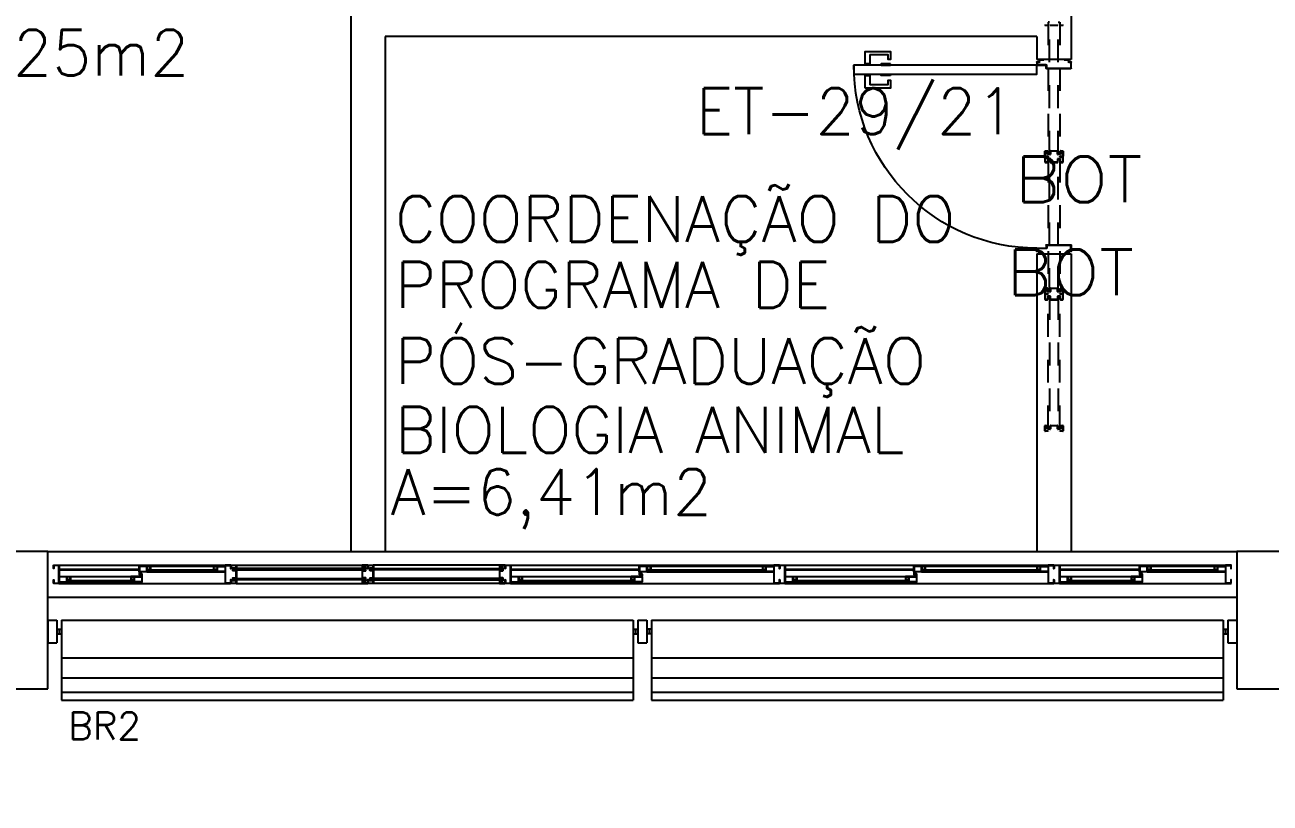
# Model space of a CAD drawing. Header units: millimetres. Extents: x 2128 to 2646, y 1972 to 2207.
# Drawn here: x 2482.94 to 2488.38, y 2053.22 to 2056.62 of the extents above; entities that cross this region are included whole.
import ezdxf

# ---------------------------------------------------------------- set-up
doc = ezdxf.new("R2010")
doc.units = ezdxf.units.MM
doc.linetypes.add('HIDDEN', pattern=[0.375, 0.25, -0.125])
for name, color, linetype in [('AR-ALV', 2, 'Continuous'), ('AR-BRISES', 1, 'Continuous'), ('AR-ESQ', 1, 'Continuous'), ('AR-ESTC', 3, 'Continuous'), ('AR-PEITORIL', 1, 'Continuous'), ('AR-PORTA', 1, 'Continuous'), ('ar-talude', 1, 'Continuous'), ('AR-TXTCONG', 2, 'Continuous'), ('BR-LINHAS', 1, 'Continuous'), ('BR-MONTANTE', 242, 'Continuous'), ('BR-PAINEL', 1, 'Continuous'), ('BR-SUPORTE', 1, 'Continuous'), ('BR-TEXTO', 2, 'Continuous'), ('DT-ESQ-BAGUETE-C', 1, 'Continuous'), ('DT-ESQ-BAGUETE-V', 1, 'Continuous'), ('DT-ESQ-CHAPA DOBRADA-V', 1, 'Continuous'), ('DT-ESQ-MARCO-V', 1, 'Continuous'), ('DT-ESQ-PERFIL CADEIRA-C', 2, 'Continuous'), ('DT-ESQ-PERFIL CADEIRA-V', 2, 'Continuous'), ('DT-ESQ-PERFIL U SIMPLES-C', 2, 'Continuous'), ('DT-ESQ-PERFIL U-C', 2, 'Continuous'), ('DT-ESQ-PERFIL U-V', 1, 'Continuous'), ('DT-ESQ-PROJ', 1, 'HIDDEN'), ('DT-ESQ-VIDRO-C', 2, 'Continuous'), ('DT-ESQ-VIDRO-V', 71, 'Continuous'), ('DT-TXTMOD', 1, 'Continuous'), ('ENDEREÇO', 2, 'Continuous'), ('maçaneta', 1, 'Continuous'), ('mov', 1, 'Continuous'), ('PM-PERFIL U-C', 2, 'Continuous'), ('pm1', 2, 'Continuous'), ('TEXTO', 2, 'Continuous'), ('Área', 2, 'Continuous')]:
    doc.layers.add(name, color=color, linetype=linetype)
doc.styles.add('S10', font='simplex.shx', dxfattribs={"height": 0.1})
doc.styles.add('S12', font='simplex.shx', dxfattribs={"width": 1.1, "height": 0.12})
doc.styles.add('S16', font='simplex.shx', dxfattribs={"width": 1.1, "height": 0.16})
doc.styles.add('UNB-100', font='simplex.shx', dxfattribs={"height": 0.2})
doc.styles.add('UNB1-100', font='simplex.shx', dxfattribs={"height": 0.2})

# ---------------------------------------------------------------- blocks, each defined once
blk = doc.blocks.new('EF61-P')
at = {"layer": 'DT-ESQ-BAGUETE-C', "ltscale": 0.1}
for points in [[(0.4225, -0.08), (0.409, -0.08), (0.409, -0.0785), (0.422, -0.0785, 0.414214), (0.4225, -0.078), (0.4225, -0.067, 0.414214), (0.422, -0.0665), (0.409, -0.0665), (0.409, -0.065), (0.4225, -0.065, -0.414214), (0.424, -0.0665), (0.424, -0.0785, -0.414214)], [(0.7015, -0.08), (0.715, -0.08), (0.715, -0.0785), (0.702, -0.0785, -0.414214), (0.7015, -0.078), (0.7015, -0.067, -0.414214), (0.702, -0.0665), (0.715, -0.0665), (0.715, -0.065), (0.7015, -0.065, 0.414214), (0.7, -0.0665), (0.7, -0.0785, 0.414214)], [(2.61, -0.08), (2.5965, -0.08), (2.5965, -0.0785), (2.6095, -0.0785, 0.414214), (2.61, -0.078), (2.61, -0.067, 0.414214), (2.6095, -0.0665), (2.5965, -0.0665), (2.5965, -0.065), (2.61, -0.065, -0.414214), (2.6115, -0.0665), (2.6115, -0.0785, -0.414214)], [(3.1015, -0.08), (3.115, -0.08), (3.115, -0.0785), (3.102, -0.0785, -0.414214), (3.1015, -0.078), (3.1015, -0.067, -0.414214), (3.102, -0.0665), (3.115, -0.0665), (3.115, -0.065), (3.1015, -0.065, 0.414214), (3.1, -0.0665), (3.1, -0.0785, 0.414214)], [(3.81, -0.08), (3.7965, -0.08), (3.7965, -0.0785), (3.8095, -0.0785, 0.414214), (3.81, -0.078), (3.81, -0.067, 0.414214), (3.8095, -0.0665), (3.7965, -0.0665), (3.7965, -0.065), (3.81, -0.065, -0.414214), (3.8115, -0.0665), (3.8115, -0.0785, -0.414214)], [(4.3015, -0.08), (4.315, -0.08), (4.315, -0.0785), (4.302, -0.0785, -0.414214), (4.3015, -0.078), (4.3015, -0.067, -0.414214), (4.302, -0.0665), (4.315, -0.0665), (4.315, -0.065), (4.3015, -0.065, 0.414214), (4.3, -0.0665), (4.3, -0.0785, 0.414214)], [(4.7975, -0.08), (4.784, -0.08), (4.784, -0.0785), (4.797, -0.0785, 0.414214), (4.7975, -0.078), (4.7975, -0.067, 0.414214), (4.797, -0.0665), (4.784, -0.0665), (4.784, -0.065), (4.7975, -0.065, -0.414214), (4.799, -0.0665), (4.799, -0.0785, -0.414214)], [(5.0765, -0.08), (5.09, -0.08), (5.09, -0.0785), (5.077, -0.0785, -0.414214), (5.0765, -0.078), (5.0765, -0.067, -0.414214), (5.077, -0.0665), (5.09, -0.0665), (5.09, -0.065), (5.0765, -0.065, 0.414214), (5.075, -0.0665), (5.075, -0.0785, 0.414214)], [(0.0735, -0.125), (0.06, -0.125), (0.06, -0.1235), (0.073, -0.1235, 0.414214), (0.0735, -0.123), (0.0735, -0.112, 0.414214), (0.073, -0.1115), (0.06, -0.1115), (0.06, -0.11), (0.0735, -0.11, -0.414214), (0.075, -0.1115), (0.075, -0.1235, -0.414214)], [(0.339, -0.125), (0.3525, -0.125), (0.3525, -0.1235), (0.3395, -0.1235, -0.414214), (0.339, -0.123), (0.339, -0.112, -0.414214), (0.3395, -0.1115), (0.3525, -0.1115), (0.3525, -0.11), (0.339, -0.11, 0.414214), (0.3375, -0.1115), (0.3375, -0.1235, 0.414214)], [(2.0485, -0.125), (2.035, -0.125), (2.035, -0.1235), (2.048, -0.1235, 0.414214), (2.0485, -0.123), (2.0485, -0.112, 0.414214), (2.048, -0.1115), (2.035, -0.1115), (2.035, -0.11), (2.0485, -0.11, -0.414214), (2.05, -0.1115), (2.05, -0.1235, -0.414214)], [(2.5265, -0.125), (2.54, -0.125), (2.54, -0.1235), (2.527, -0.1235, -0.414214), (2.5265, -0.123), (2.5265, -0.112, -0.414214), (2.527, -0.1115), (2.54, -0.1115), (2.54, -0.11), (2.5265, -0.11, 0.414214), (2.525, -0.1115), (2.525, -0.1235, 0.414214)], [(3.2485, -0.125), (3.235, -0.125), (3.235, -0.1235), (3.248, -0.1235, 0.414214), (3.2485, -0.123), (3.2485, -0.112, 0.414214), (3.248, -0.1115), (3.235, -0.1115), (3.235, -0.11), (3.2485, -0.11, -0.414214), (3.25, -0.1115), (3.25, -0.1235, -0.414214)], [(3.7265, -0.125), (3.74, -0.125), (3.74, -0.1235), (3.727, -0.1235, -0.414214), (3.7265, -0.123), (3.7265, -0.112, -0.414214), (3.727, -0.1115), (3.74, -0.1115), (3.74, -0.11), (3.7265, -0.11, 0.414214), (3.725, -0.1115), (3.725, -0.1235, 0.414214)], [(4.4485, -0.125), (4.435, -0.125), (4.435, -0.1235), (4.448, -0.1235, 0.414214), (4.4485, -0.123), (4.4485, -0.112, 0.414214), (4.448, -0.1115), (4.435, -0.1115), (4.435, -0.11), (4.4485, -0.11, -0.414214), (4.45, -0.1115), (4.45, -0.1235, -0.414214)], [(4.714, -0.125), (4.7275, -0.125), (4.7275, -0.1235), (4.7145, -0.1235, -0.414214), (4.714, -0.123), (4.714, -0.112, -0.414214), (4.7145, -0.1115), (4.7275, -0.1115), (4.7275, -0.11), (4.714, -0.11, 0.414214), (4.7125, -0.1115), (4.7125, -0.1235, 0.414214)]]:
    blk.add_lwpolyline(points, format="xyb", close=True, dxfattribs=at)
at = {"layer": 'DT-ESQ-BAGUETE-V', "ltscale": 0.1}
for p, q in [((0.4225, -0.065), (0.7015, -0.065)), ((2.61, -0.065), (3.1015, -0.065)), ((3.81, -0.065), (4.3015, -0.065)), ((4.7975, -0.065), (5.0765, -0.065)), ((0.0735, -0.11), (0.339, -0.11)), ((2.0485, -0.11), (2.5265, -0.11)), ((3.2485, -0.11), (3.7265, -0.11)), ((4.4485, -0.11), (4.714, -0.11))]:
    blk.add_line(p, q, dxfattribs=at)
at = {"layer": 'DT-ESQ-CHAPA DOBRADA-V', "ltscale": 0.1}
for p, q in [((0.025, -0.077), (0.374, -0.077)), ((0.025, -0.08), (0.374, -0.08)), ((2, -0.077), (2.5615, -0.077)), ((2, -0.08), (2.5615, -0.08)), ((3.2, -0.077), (3.7615, -0.077)), ((3.2, -0.08), (3.7615, -0.08)), ((4.4, -0.077), (4.749, -0.077)), ((4.4, -0.08), (4.749, -0.08))]:
    blk.add_line(p, q, dxfattribs=at)
at = {"layer": 'DT-ESQ-MARCO-V', "ltscale": 0.1}
for p, q in [((0.7985, -0.06), (1.3515, -0.06)), ((1.9515, -0.06), (1.3985, -0.06)), ((0.7985, -0.14), (1.3515, -0.14)), ((1.9515, -0.14), (1.3985, -0.14))]:
    blk.add_line(p, q, dxfattribs=at)
at = {"layer": 'DT-ESQ-PERFIL CADEIRA-C', "ltscale": 0.1}
for p, q in [((0.376, -0.0885), (0.4225, -0.0885)), ((0.75, -0.0885), (0.7015, -0.0885)), ((2.5635, -0.0885), (2.61, -0.0885)), ((3.15, -0.0885), (3.1015, -0.0885)), ((3.7635, -0.0885), (3.81, -0.0885)), ((4.35, -0.0885), (4.3015, -0.0885)), ((4.751, -0.0885), (4.7975, -0.0885)), ((5.125, -0.0885), (5.0765, -0.0885)), ((0.025, -0.1335), (0.0735, -0.1335)), ((0.3855, -0.1335), (0.339, -0.1335)), ((2, -0.1335), (2.0485, -0.1335)), ((2.573, -0.1335), (2.5265, -0.1335)), ((3.2, -0.1335), (3.2485, -0.1335)), ((3.773, -0.1335), (3.7265, -0.1335)), ((4.4, -0.1335), (4.4485, -0.1335)), ((4.7605, -0.1335), (4.714, -0.1335))]:
    blk.add_line(p, q, dxfattribs=at)
for points in [[(0.4225, -0.087, -1), (0.4225, -0.09), (0.376, -0.09, -0.414214), (0.374, -0.088), (0.374, -0.067, -0.414214), (0.376, -0.065), (0.4075, -0.065, -0.414214), (0.409, -0.0665), (0.409, -0.087)], [(0.409, -0.0885, -0.198913), (0.4079, -0.0881, -0.198913), (0.4075, -0.087), (0.4075, -0.067, 0.414214), (0.407, -0.0665), (0.376, -0.0665, 0.414214), (0.3755, -0.067), (0.3755, -0.088, 0.414214), (0.376, -0.0885)], [(0.7015, -0.09), (0.75, -0.09), (0.75, -0.0885), (0.715, -0.0885, 0.198912), (0.7161, -0.0881, 0.198913), (0.7165, -0.087), (0.7165, -0.067, -0.414214), (0.717, -0.0665), (0.75, -0.0665), (0.75, -0.065), (0.7165, -0.065, 0.414214), (0.715, -0.0665), (0.715, -0.0785), (0.715, -0.08), (0.715, -0.087), (0.7015, -0.087, 1)], [(2.61, -0.087, -1), (2.61, -0.09), (2.5635, -0.09, -0.414214), (2.5615, -0.088), (2.5615, -0.067, -0.414214), (2.5635, -0.065), (2.595, -0.065, -0.414214), (2.5965, -0.0665), (2.5965, -0.087)], [(2.5965, -0.0885, -0.198913), (2.5954, -0.0881, -0.198913), (2.595, -0.087), (2.595, -0.067, 0.414214), (2.5945, -0.0665), (2.5635, -0.0665, 0.414214), (2.563, -0.067), (2.563, -0.088, 0.414214), (2.5635, -0.0885)], [(3.1015, -0.09), (3.15, -0.09), (3.15, -0.0885), (3.115, -0.0885, 0.198912), (3.1161, -0.0881, 0.198913), (3.1165, -0.087), (3.1165, -0.067, -0.414214), (3.117, -0.0665), (3.15, -0.0665), (3.15, -0.065), (3.1165, -0.065, 0.414214), (3.115, -0.0665), (3.115, -0.0785), (3.115, -0.08), (3.115, -0.087), (3.1015, -0.087, 1)], [(3.81, -0.087, -1), (3.81, -0.09), (3.7635, -0.09, -0.414214), (3.7615, -0.088), (3.7615, -0.067, -0.414214), (3.7635, -0.065), (3.795, -0.065, -0.414214), (3.7965, -0.0665), (3.7965, -0.087)], [(3.7965, -0.0885, -0.198913), (3.7954, -0.0881, -0.198913), (3.795, -0.087), (3.795, -0.067, 0.414214), (3.7945, -0.0665), (3.7635, -0.0665, 0.414214), (3.763, -0.067), (3.763, -0.088, 0.414214), (3.7635, -0.0885)], [(4.3015, -0.09), (4.35, -0.09), (4.35, -0.0885), (4.315, -0.0885, 0.198912), (4.3161, -0.0881, 0.198913), (4.3165, -0.087), (4.3165, -0.067, -0.414214), (4.317, -0.0665), (4.35, -0.0665), (4.35, -0.065), (4.3165, -0.065, 0.414214), (4.315, -0.0665), (4.315, -0.0785), (4.315, -0.08), (4.315, -0.087), (4.3015, -0.087, 1)], [(4.7975, -0.087, -1), (4.7975, -0.09), (4.751, -0.09, -0.414214), (4.749, -0.088), (4.749, -0.067, -0.414214), (4.751, -0.065), (4.7825, -0.065, -0.414214), (4.784, -0.0665), (4.784, -0.087)], [(4.784, -0.0885, -0.198913), (4.7829, -0.0881, -0.198913), (4.7825, -0.087), (4.7825, -0.067, 0.414214), (4.782, -0.0665), (4.751, -0.0665, 0.414214), (4.7505, -0.067), (4.7505, -0.088, 0.414214), (4.751, -0.0885)], [(5.0765, -0.09), (5.125, -0.09), (5.125, -0.0885), (5.09, -0.0885, 0.198912), (5.0911, -0.0881, 0.198913), (5.0915, -0.087), (5.0915, -0.067, -0.414214), (5.092, -0.0665), (5.125, -0.0665), (5.125, -0.065), (5.0915, -0.065, 0.414214), (5.09, -0.0665), (5.09, -0.0785), (5.09, -0.08), (5.09, -0.087), (5.0765, -0.087, 1)], [(0.0735, -0.135), (0.025, -0.135), (0.025, -0.1335), (0.06, -0.1335, -0.198912), (0.0589, -0.1331, -0.198913), (0.0585, -0.132), (0.0585, -0.112, 0.414214), (0.058, -0.1115), (0.025, -0.1115), (0.025, -0.11), (0.0585, -0.11, -0.414214), (0.06, -0.1115), (0.06, -0.1235), (0.06, -0.125), (0.06, -0.132), (0.0735, -0.132, -1)], [(0.339, -0.132, 1), (0.339, -0.135), (0.3855, -0.135, 0.414214), (0.3875, -0.133), (0.3875, -0.112, 0.414214), (0.3855, -0.11), (0.354, -0.11, 0.414214), (0.3525, -0.1115), (0.3525, -0.132)], [(0.3525, -0.1335, 0.198913), (0.3536, -0.1331, 0.198913), (0.354, -0.132), (0.354, -0.112, -0.414214), (0.3545, -0.1115), (0.3855, -0.1115, -0.414214), (0.386, -0.112), (0.386, -0.133, -0.414214), (0.3855, -0.1335)], [(2.0485, -0.135), (2, -0.135), (2, -0.1335), (2.035, -0.1335, -0.198912), (2.0339, -0.1331, -0.198913), (2.0335, -0.132), (2.0335, -0.112, 0.414214), (2.033, -0.1115), (2, -0.1115), (2, -0.11), (2.0335, -0.11, -0.414214), (2.035, -0.1115), (2.035, -0.1235), (2.035, -0.125), (2.035, -0.132), (2.0485, -0.132, -1)], [(2.5265, -0.132, 1), (2.5265, -0.135), (2.573, -0.135, 0.414214), (2.575, -0.133), (2.575, -0.112, 0.414214), (2.573, -0.11), (2.5415, -0.11, 0.414214), (2.54, -0.1115), (2.54, -0.132)], [(2.54, -0.1335, 0.198913), (2.5411, -0.1331, 0.198913), (2.5415, -0.132), (2.5415, -0.112, -0.414214), (2.542, -0.1115), (2.573, -0.1115, -0.414214), (2.5735, -0.112), (2.5735, -0.133, -0.414214), (2.573, -0.1335)], [(3.2485, -0.135), (3.2, -0.135), (3.2, -0.1335), (3.235, -0.1335, -0.198912), (3.2339, -0.1331, -0.198913), (3.2335, -0.132), (3.2335, -0.112, 0.414214), (3.233, -0.1115), (3.2, -0.1115), (3.2, -0.11), (3.2335, -0.11, -0.414214), (3.235, -0.1115), (3.235, -0.1235), (3.235, -0.125), (3.235, -0.132), (3.2485, -0.132, -1)], [(3.7265, -0.132, 1), (3.7265, -0.135), (3.773, -0.135, 0.414214), (3.775, -0.133), (3.775, -0.112, 0.414214), (3.773, -0.11), (3.7415, -0.11, 0.414214), (3.74, -0.1115), (3.74, -0.132)], [(3.74, -0.1335, 0.198913), (3.7411, -0.1331, 0.198913), (3.7415, -0.132), (3.7415, -0.112, -0.414214), (3.742, -0.1115), (3.773, -0.1115, -0.414214), (3.7735, -0.112), (3.7735, -0.133, -0.414214), (3.773, -0.1335)], [(4.4485, -0.135), (4.4, -0.135), (4.4, -0.1335), (4.435, -0.1335, -0.198912), (4.4339, -0.1331, -0.198913), (4.4335, -0.132), (4.4335, -0.112, 0.414214), (4.433, -0.1115), (4.4, -0.1115), (4.4, -0.11), (4.4335, -0.11, -0.414214), (4.435, -0.1115), (4.435, -0.1235), (4.435, -0.125), (4.435, -0.132), (4.4485, -0.132, -1)], [(4.714, -0.132, 1), (4.714, -0.135), (4.7605, -0.135, 0.414214), (4.7625, -0.133), (4.7625, -0.112, 0.414214), (4.7605, -0.11), (4.729, -0.11, 0.414214), (4.7275, -0.1115), (4.7275, -0.132)], [(4.7275, -0.1335, 0.198913), (4.7286, -0.1331, 0.198913), (4.729, -0.132), (4.729, -0.112, -0.414214), (4.7295, -0.1115), (4.7605, -0.1115, -0.414214), (4.761, -0.112), (4.761, -0.133, -0.414214), (4.7605, -0.1335)]]:
    blk.add_lwpolyline(points, format="xyb", close=True, dxfattribs=at)
at = {"layer": 'DT-ESQ-PERFIL CADEIRA-V', "ltscale": 0.1}
for p, q in [((0.4075, -0.09), (0.7015, -0.09)), ((2.595, -0.09), (3.1015, -0.09)), ((3.795, -0.09), (4.3015, -0.09)), ((4.7825, -0.09), (5.0765, -0.09)), ((0.0735, -0.135), (0.339, -0.135)), ((2.0485, -0.135), (2.5265, -0.135)), ((3.2485, -0.135), (3.7265, -0.135)), ((4.4485, -0.135), (4.714, -0.135))]:
    blk.add_line(p, q, dxfattribs=at)
at = {"layer": 'DT-ESQ-PERFIL U SIMPLES-C', "ltscale": 0.1}
for points in [[(0.376, -0.102), (0.384, -0.102), (0.384, -0.1005), (0.376, -0.1005, -0.414214), (0.3755, -0.1), (0.3755, -0.092, -0.414214), (0.376, -0.0915), (0.384, -0.0915), (0.384, -0.09), (0.376, -0.09, 0.414214), (0.374, -0.092), (0.374, -0.1, 0.414214)], [(0.3855, -0.098), (0.3775, -0.098), (0.3775, -0.0995), (0.3855, -0.0995, -0.414214), (0.386, -0.1), (0.386, -0.108, -0.414214), (0.3855, -0.1085), (0.3775, -0.1085), (0.3775, -0.11), (0.3855, -0.11, 0.414214), (0.3875, -0.108), (0.3875, -0.1, 0.414214)], [(2.5635, -0.102), (2.5715, -0.102), (2.5715, -0.1005), (2.5635, -0.1005, -0.414214), (2.563, -0.1), (2.563, -0.092, -0.414214), (2.5635, -0.0915), (2.5715, -0.0915), (2.5715, -0.09), (2.5635, -0.09, 0.414214), (2.5615, -0.092), (2.5615, -0.1, 0.414214)], [(2.573, -0.098), (2.565, -0.098), (2.565, -0.0995), (2.573, -0.0995, -0.414214), (2.5735, -0.1), (2.5735, -0.108, -0.414214), (2.573, -0.1085), (2.565, -0.1085), (2.565, -0.11), (2.573, -0.11, 0.414214), (2.575, -0.108), (2.575, -0.1, 0.414214)], [(3.7635, -0.102), (3.7715, -0.102), (3.7715, -0.1005), (3.7635, -0.1005, -0.414214), (3.763, -0.1), (3.763, -0.092, -0.414214), (3.7635, -0.0915), (3.7715, -0.0915), (3.7715, -0.09), (3.7635, -0.09, 0.414214), (3.7615, -0.092), (3.7615, -0.1, 0.414214)], [(3.773, -0.098), (3.765, -0.098), (3.765, -0.0995), (3.773, -0.0995, -0.414214), (3.7735, -0.1), (3.7735, -0.108, -0.414214), (3.773, -0.1085), (3.765, -0.1085), (3.765, -0.11), (3.773, -0.11, 0.414214), (3.775, -0.108), (3.775, -0.1, 0.414214)], [(4.751, -0.102), (4.759, -0.102), (4.759, -0.1005), (4.751, -0.1005, -0.414214), (4.7505, -0.1), (4.7505, -0.092, -0.414214), (4.751, -0.0915), (4.759, -0.0915), (4.759, -0.09), (4.751, -0.09, 0.414214), (4.749, -0.092), (4.749, -0.1, 0.414214)], [(4.7605, -0.098), (4.7525, -0.098), (4.7525, -0.0995), (4.7605, -0.0995, -0.414214), (4.761, -0.1), (4.761, -0.108, -0.414214), (4.7605, -0.1085), (4.7525, -0.1085), (4.7525, -0.11), (4.7605, -0.11, 0.414214), (4.7625, -0.108), (4.7625, -0.1, 0.414214)]]:
    blk.add_lwpolyline(points, format="xyb", close=True, dxfattribs=at)
at = {"layer": 'DT-ESQ-PERFIL U-C', "ltscale": 0.1}
for points in [[(0, -0.0615, -0.414214), (0.0015, -0.06), (0.0235, -0.06, -0.414214), (0.025, -0.0615), (0.025, -0.1385, -0.414214), (0.0235, -0.14), (0.0015, -0.14, -0.414214), (0, -0.1385), (0, -0.125), (0.0015, -0.125), (0.0015, -0.138, 0.414214), (0.002, -0.1385), (0.023, -0.1385, 0.414214), (0.0235, -0.138), (0.0235, -0.062, 0.414214), (0.023, -0.0615), (0.002, -0.0615, 0.414214), (0.0015, -0.062), (0.0015, -0.075), (0, -0.075)], [(0.775, -0.0615, 0.414214), (0.7735, -0.06), (0.7515, -0.06, 0.414214), (0.75, -0.0615), (0.75, -0.1385, 0.414214), (0.7515, -0.14), (0.7735, -0.14, 0.414214), (0.775, -0.1385), (0.775, -0.125), (0.7735, -0.125), (0.7735, -0.138, -0.414214), (0.773, -0.1385), (0.752, -0.1385, -0.414214), (0.7515, -0.138), (0.7515, -0.062, -0.414214), (0.752, -0.0615), (0.773, -0.0615, -0.414214), (0.7735, -0.062), (0.7735, -0.075), (0.775, -0.075)], [(0.8, -0.1285), (0.8, -0.1385, -0.414214), (0.7985, -0.14), (0.7765, -0.14, -0.414214), (0.775, -0.1385), (0.775, -0.125), (0.7765, -0.125), (0.7765, -0.138, 0.414214), (0.777, -0.1385), (0.798, -0.1385, 0.414214), (0.7985, -0.138), (0.7985, -0.1285), (0.7855, -0.1285, -0.414214), (0.784, -0.127), (0.784, -0.117, -0.414214), (0.7855, -0.1155), (0.7985, -0.1155), (0.7985, -0.0845), (0.7855, -0.0845, -0.414214), (0.784, -0.083), (0.784, -0.073, -0.414214), (0.7855, -0.0715), (0.7985, -0.0715), (0.7985, -0.062, 0.414214), (0.798, -0.0615), (0.777, -0.0615, 0.414214), (0.7765, -0.062), (0.7765, -0.075), (0.775, -0.075), (0.775, -0.0615, -0.414214), (0.7765, -0.06), (0.7985, -0.06, -0.414214), (0.8, -0.0615), (0.8, -0.0715, -0.414214), (0.7985, -0.073), (0.7855, -0.073), (0.7855, -0.083), (0.7985, -0.083), (0.7985, -0.083, -0.414214), (0.8, -0.0845), (0.8, -0.1155, -0.414214), (0.7985, -0.117), (0.7985, -0.117), (0.7855, -0.117), (0.7855, -0.127), (0.7985, -0.127, -0.414214)], [(1.35, -0.1285), (1.35, -0.1385, 0.414214), (1.3515, -0.14), (1.3735, -0.14, 0.414214), (1.375, -0.1385), (1.375, -0.125), (1.3735, -0.125), (1.3735, -0.138, -0.414214), (1.373, -0.1385), (1.352, -0.1385, -0.414214), (1.3515, -0.138), (1.3515, -0.1285), (1.3645, -0.1285, 0.414214), (1.366, -0.127), (1.366, -0.117, 0.414214), (1.3645, -0.1155), (1.3515, -0.1155), (1.3515, -0.0845), (1.3645, -0.0845, 0.414214), (1.366, -0.083), (1.366, -0.073, 0.414214), (1.3645, -0.0715), (1.3515, -0.0715), (1.3515, -0.062, -0.414214), (1.352, -0.0615), (1.373, -0.0615, -0.414214), (1.3735, -0.062), (1.3735, -0.075), (1.375, -0.075), (1.375, -0.0615, 0.414214), (1.3735, -0.06), (1.3515, -0.06, 0.414214), (1.35, -0.0615), (1.35, -0.0715, 0.414214), (1.3515, -0.073), (1.3645, -0.073), (1.3645, -0.083), (1.3515, -0.083), (1.3515, -0.083, 0.414214), (1.35, -0.0845), (1.35, -0.1155, 0.414214), (1.3515, -0.117), (1.3515, -0.117), (1.3645, -0.117), (1.3645, -0.127), (1.3515, -0.127, 0.414214)], [(1.4, -0.1285), (1.4, -0.1385, -0.414214), (1.3985, -0.14), (1.3765, -0.14, -0.414214), (1.375, -0.1385), (1.375, -0.125), (1.3765, -0.125), (1.3765, -0.138, 0.414214), (1.377, -0.1385), (1.398, -0.1385, 0.414214), (1.3985, -0.138), (1.3985, -0.1285), (1.3855, -0.1285, -0.414214), (1.384, -0.127), (1.384, -0.117, -0.414214), (1.3855, -0.1155), (1.3985, -0.1155), (1.3985, -0.0845), (1.3855, -0.0845, -0.414214), (1.384, -0.083), (1.384, -0.073, -0.414214), (1.3855, -0.0715), (1.3985, -0.0715), (1.3985, -0.062, 0.414214), (1.398, -0.0615), (1.377, -0.0615, 0.414214), (1.3765, -0.062), (1.3765, -0.075), (1.375, -0.075), (1.375, -0.0615, -0.414214), (1.3765, -0.06), (1.3985, -0.06, -0.414214), (1.4, -0.0615), (1.4, -0.0715, -0.414214), (1.3985, -0.073), (1.3855, -0.073), (1.3855, -0.083), (1.3985, -0.083), (1.3985, -0.083, -0.414214), (1.4, -0.0845), (1.4, -0.1155, -0.414214), (1.3985, -0.117), (1.3985, -0.117), (1.3855, -0.117), (1.3855, -0.127), (1.3985, -0.127, -0.414214)], [(1.95, -0.1285), (1.95, -0.1385, 0.414214), (1.9515, -0.14), (1.9735, -0.14, 0.414214), (1.975, -0.1385), (1.975, -0.125), (1.9735, -0.125), (1.9735, -0.138, -0.414214), (1.973, -0.1385), (1.952, -0.1385, -0.414214), (1.9515, -0.138), (1.9515, -0.1285), (1.9645, -0.1285, 0.414214), (1.966, -0.127), (1.966, -0.117, 0.414214), (1.9645, -0.1155), (1.9515, -0.1155), (1.9515, -0.0845), (1.9645, -0.0845, 0.414214), (1.966, -0.083), (1.966, -0.073, 0.414214), (1.9645, -0.0715), (1.9515, -0.0715), (1.9515, -0.062, -0.414214), (1.952, -0.0615), (1.973, -0.0615, -0.414214), (1.9735, -0.062), (1.9735, -0.075), (1.975, -0.075), (1.975, -0.0615, 0.414214), (1.9735, -0.06), (1.9515, -0.06, 0.414214), (1.95, -0.0615), (1.95, -0.0715, 0.414214), (1.9515, -0.073), (1.9645, -0.073), (1.9645, -0.083), (1.9515, -0.083), (1.9515, -0.083, 0.414214), (1.95, -0.0845), (1.95, -0.1155, 0.414214), (1.9515, -0.117), (1.9515, -0.117), (1.9645, -0.117), (1.9645, -0.127), (1.9515, -0.127, 0.414214)], [(1.975, -0.0615, -0.414214), (1.9765, -0.06), (1.9985, -0.06, -0.414214), (2, -0.0615), (2, -0.1385, -0.414214), (1.9985, -0.14), (1.9765, -0.14, -0.414214), (1.975, -0.1385), (1.975, -0.125), (1.9765, -0.125), (1.9765, -0.138, 0.414214), (1.977, -0.1385), (1.998, -0.1385, 0.414214), (1.9985, -0.138), (1.9985, -0.062, 0.414214), (1.998, -0.0615), (1.977, -0.0615, 0.414214), (1.9765, -0.062), (1.9765, -0.075), (1.975, -0.075)], [(3.175, -0.0615, 0.414214), (3.1735, -0.06), (3.1515, -0.06, 0.414214), (3.15, -0.0615), (3.15, -0.1385, 0.414214), (3.1515, -0.14), (3.1735, -0.14, 0.414214), (3.175, -0.1385), (3.175, -0.125), (3.1735, -0.125), (3.1735, -0.138, -0.414214), (3.173, -0.1385), (3.152, -0.1385, -0.414214), (3.1515, -0.138), (3.1515, -0.062, -0.414214), (3.152, -0.0615), (3.173, -0.0615, -0.414214), (3.1735, -0.062), (3.1735, -0.075), (3.175, -0.075)], [(3.175, -0.0615, -0.414214), (3.1765, -0.06), (3.1985, -0.06, -0.414214), (3.2, -0.0615), (3.2, -0.1385, -0.414214), (3.1985, -0.14), (3.1765, -0.14, -0.414214), (3.175, -0.1385), (3.175, -0.125), (3.1765, -0.125), (3.1765, -0.138, 0.414214), (3.177, -0.1385), (3.198, -0.1385, 0.414214), (3.1985, -0.138), (3.1985, -0.062, 0.414214), (3.198, -0.0615), (3.177, -0.0615, 0.414214), (3.1765, -0.062), (3.1765, -0.075), (3.175, -0.075)], [(4.375, -0.0615, 0.414214), (4.3735, -0.06), (4.3515, -0.06, 0.414214), (4.35, -0.0615), (4.35, -0.1385, 0.414214), (4.3515, -0.14), (4.3735, -0.14, 0.414214), (4.375, -0.1385), (4.375, -0.125), (4.3735, -0.125), (4.3735, -0.138, -0.414214), (4.373, -0.1385), (4.352, -0.1385, -0.414214), (4.3515, -0.138), (4.3515, -0.062, -0.414214), (4.352, -0.0615), (4.373, -0.0615, -0.414214), (4.3735, -0.062), (4.3735, -0.075), (4.375, -0.075)], [(4.375, -0.0615, -0.414214), (4.3765, -0.06), (4.3985, -0.06, -0.414214), (4.4, -0.0615), (4.4, -0.1385, -0.414214), (4.3985, -0.14), (4.3765, -0.14, -0.414214), (4.375, -0.1385), (4.375, -0.125), (4.3765, -0.125), (4.3765, -0.138, 0.414214), (4.377, -0.1385), (4.398, -0.1385, 0.414214), (4.3985, -0.138), (4.3985, -0.062, 0.414214), (4.398, -0.0615), (4.377, -0.0615, 0.414214), (4.3765, -0.062), (4.3765, -0.075), (4.375, -0.075)], [(5.15, -0.0615, 0.414214), (5.1485, -0.06), (5.1265, -0.06, 0.414214), (5.125, -0.0615), (5.125, -0.1385, 0.414214), (5.1265, -0.14), (5.1485, -0.14, 0.414214), (5.15, -0.1385), (5.15, -0.125), (5.1485, -0.125), (5.1485, -0.138, -0.414214), (5.148, -0.1385), (5.127, -0.1385, -0.414214), (5.1265, -0.138), (5.1265, -0.062, -0.414214), (5.127, -0.0615), (5.148, -0.0615, -0.414214), (5.1485, -0.062), (5.1485, -0.075), (5.15, -0.075)]]:
    blk.add_lwpolyline(points, format="xyb", close=True, dxfattribs=at)
at = {"layer": 'DT-ESQ-PERFIL U-V', "ltscale": 0.1}
for p, q in [((0.0235, -0.06), (0.7515, -0.06)), ((1.9985, -0.06), (3.1515, -0.06)), ((3.1985, -0.06), (4.3515, -0.06)), ((4.3985, -0.06), (5.1265, -0.06)), ((0.0235, -0.14), (0.7515, -0.14)), ((1.9985, -0.14), (3.1515, -0.14)), ((3.1985, -0.14), (4.3515, -0.14)), ((4.3985, -0.14), (5.1265, -0.14))]:
    blk.add_line(p, q, dxfattribs=at)
at = {"layer": 'DT-ESQ-VIDRO-C', "ltscale": 0.1}
for points in [[(0.7125, -0.085), (0.7125, -0.082), (0.4115, -0.082), (0.4115, -0.085)], [(1.3625, -0.081), (1.3625, -0.075), (0.7875, -0.075), (0.7875, -0.081)], [(1.3875, -0.081), (1.3875, -0.075), (1.9625, -0.075), (1.9625, -0.081)], [(3.1125, -0.085), (3.1125, -0.082), (2.599, -0.082), (2.599, -0.085)], [(4.3125, -0.085), (4.3125, -0.082), (3.799, -0.082), (3.799, -0.085)], [(5.0875, -0.085), (5.0875, -0.082), (4.7865, -0.082), (4.7865, -0.085)], [(0.063, -0.13), (0.063, -0.127), (0.3495, -0.127), (0.3495, -0.13)], [(2.038, -0.13), (2.038, -0.127), (2.537, -0.127), (2.537, -0.13)], [(3.238, -0.13), (3.238, -0.127), (3.737, -0.127), (3.737, -0.13)], [(4.438, -0.13), (4.438, -0.127), (4.7245, -0.127), (4.7245, -0.13)]]:
    blk.add_lwpolyline(points, close=True, dxfattribs=at)
at = {"layer": 'DT-ESQ-VIDRO-V', "ltscale": 0.1}
for points in [[(1.3625, -0.119), (1.3625, -0.125), (0.7875, -0.125), (0.7875, -0.119)], [(1.3875, -0.119), (1.3875, -0.125), (1.9625, -0.125), (1.9625, -0.119)]]:
    blk.add_lwpolyline(points, close=True, dxfattribs=at)
at = {"layer": 'DT-TXTMOD', "ltscale": 0.1, "style": 'S10', "flags": 3}
for tag, p in [('M01A', (0.025, -0.28)), ('M02A', (0.4253, -0.28)), ('M03A', (0.827, -0.28)), ('M04A', (1.2288, -0.28)), ('M05A', (1.6306, -0.28)), ('M06A', (2.0323, -0.28)), ('M07A', (2.4341, -0.28)), ('M08A', (2.8359, -0.28)), ('M09A', (3.2376, -0.28)), ('M10A', (3.6394, -0.28)), ('M11A', (4.0412, -0.28)), ('M12A', (4.4429, -0.28)), ('M13A', (4.8447, -0.28)), ('M14A', (5.2464, -0.28)), ('M15A', (5.6482, -0.28)), ('M16A', (6.05, -0.28))]:
    blk.add_attdef(tag, p, '', height=0.1, dxfattribs=at)
blk = doc.blocks.new('EF136-P')
at = {"layer": 'DT-ESQ-PROJ', "ltscale": 0.1}
for points in [[(0.025, -0.1035), (0.025, -0.1135, -0.414214), (0.0235, -0.115), (0.0015, -0.115, -0.414214), (0, -0.1135), (0, -0.1), (0.0015, -0.1), (0.0015, -0.113, 0.414214), (0.002, -0.1135), (0.023, -0.1135, 0.414214), (0.0235, -0.113), (0.0235, -0.1035), (0.0105, -0.1035, -0.414214), (0.009, -0.102), (0.009, -0.092, -0.414214), (0.0105, -0.0905), (0.0235, -0.0905), (0.0235, -0.0595), (0.0105, -0.0595, -0.414214), (0.009, -0.058), (0.009, -0.048, -0.414214), (0.0105, -0.0465), (0.0235, -0.0465), (0.0235, -0.037, 0.414214), (0.023, -0.0365), (0.002, -0.0365, 0.414214), (0.0015, -0.037), (0.0015, -0.05), (0, -0.05), (0, -0.0365, -0.414214), (0.0015, -0.035), (0.0235, -0.035, -0.414214), (0.025, -0.0365), (0.025, -0.0465, -0.414214), (0.0235, -0.048), (0.0105, -0.048), (0.0105, -0.058), (0.0235, -0.058), (0.0235, -0.058, -0.414214), (0.025, -0.0595), (0.025, -0.0905, -0.414214), (0.0235, -0.092), (0.0235, -0.092), (0.0105, -0.092), (0.0105, -0.102), (0.0235, -0.102, -0.414214)], [(0.575, -0.1035), (0.575, -0.1135, 0.414214), (0.5765, -0.115), (0.5985, -0.115, 0.414214), (0.6, -0.1135), (0.6, -0.1), (0.5985, -0.1), (0.5985, -0.113, -0.414214), (0.598, -0.1135), (0.577, -0.1135, -0.414214), (0.5765, -0.113), (0.5765, -0.1035), (0.5895, -0.1035, 0.414214), (0.591, -0.102), (0.591, -0.092, 0.414214), (0.5895, -0.0905), (0.5765, -0.0905), (0.5765, -0.0595), (0.5895, -0.0595, 0.414214), (0.591, -0.058), (0.591, -0.048, 0.414214), (0.5895, -0.0465), (0.5765, -0.0465), (0.5765, -0.037, -0.414214), (0.577, -0.0365), (0.598, -0.0365, -0.414214), (0.5985, -0.037), (0.5985, -0.05), (0.6, -0.05), (0.6, -0.0365, 0.414214), (0.5985, -0.035), (0.5765, -0.035, 0.414214), (0.575, -0.0365), (0.575, -0.0465, 0.414214), (0.5765, -0.048), (0.5895, -0.048), (0.5895, -0.058), (0.5765, -0.058), (0.5765, -0.058, 0.414214), (0.575, -0.0595), (0.575, -0.0905, 0.414214), (0.5765, -0.092), (0.5765, -0.092), (0.5895, -0.092), (0.5895, -0.102), (0.5765, -0.102, 0.414214)], [(0.625, -0.1035), (0.625, -0.1135, -0.414214), (0.6235, -0.115), (0.6015, -0.115, -0.414214), (0.6, -0.1135), (0.6, -0.1), (0.6015, -0.1), (0.6015, -0.113, 0.414214), (0.602, -0.1135), (0.623, -0.1135, 0.414214), (0.6235, -0.113), (0.6235, -0.1035), (0.6105, -0.1035, -0.414214), (0.609, -0.102), (0.609, -0.092, -0.414214), (0.6105, -0.0905), (0.6235, -0.0905), (0.6235, -0.0595), (0.6105, -0.0595, -0.414214), (0.609, -0.058), (0.609, -0.048, -0.414214), (0.6105, -0.0465), (0.6235, -0.0465), (0.6235, -0.037, 0.414214), (0.623, -0.0365), (0.602, -0.0365, 0.414214), (0.6015, -0.037), (0.6015, -0.05), (0.6, -0.05), (0.6, -0.0365, -0.414214), (0.6015, -0.035), (0.6235, -0.035, -0.414214), (0.625, -0.0365), (0.625, -0.0465, -0.414214), (0.6235, -0.048), (0.6105, -0.048), (0.6105, -0.058), (0.6235, -0.058), (0.6235, -0.058, -0.414214), (0.625, -0.0595), (0.625, -0.0905, -0.414214), (0.6235, -0.092), (0.6235, -0.092), (0.6105, -0.092), (0.6105, -0.102), (0.6235, -0.102, -0.414214)], [(1.175, -0.1035), (1.175, -0.1135, 0.414214), (1.1765, -0.115), (1.1985, -0.115, 0.414214), (1.2, -0.1135), (1.2, -0.1), (1.1985, -0.1), (1.1985, -0.113, -0.414214), (1.198, -0.1135), (1.177, -0.1135, -0.414214), (1.1765, -0.113), (1.1765, -0.1035), (1.1895, -0.1035, 0.414214), (1.191, -0.102), (1.191, -0.092, 0.414214), (1.1895, -0.0905), (1.1765, -0.0905), (1.1765, -0.0595), (1.1895, -0.0595, 0.414214), (1.191, -0.058), (1.191, -0.048, 0.414214), (1.1895, -0.0465), (1.1765, -0.0465), (1.1765, -0.037, -0.414214), (1.177, -0.0365), (1.198, -0.0365, -0.414214), (1.1985, -0.037), (1.1985, -0.05), (1.2, -0.05), (1.2, -0.0365, 0.414214), (1.1985, -0.035), (1.1765, -0.035, 0.414214), (1.175, -0.0365), (1.175, -0.0465, 0.414214), (1.1765, -0.048), (1.1895, -0.048), (1.1895, -0.058), (1.1765, -0.058), (1.1765, -0.058, 0.414214), (1.175, -0.0595), (1.175, -0.0905, 0.414214), (1.1765, -0.092), (1.1765, -0.092), (1.1895, -0.092), (1.1895, -0.102), (1.1765, -0.102, 0.414214)], [(1.225, -0.1035), (1.225, -0.1135, -0.414214), (1.2235, -0.115), (1.2015, -0.115, -0.414214), (1.2, -0.1135), (1.2, -0.1), (1.2015, -0.1), (1.2015, -0.113, 0.414214), (1.202, -0.1135), (1.223, -0.1135, 0.414214), (1.2235, -0.113), (1.2235, -0.1035), (1.2105, -0.1035, -0.414214), (1.209, -0.102), (1.209, -0.092, -0.414214), (1.2105, -0.0905), (1.2235, -0.0905), (1.2235, -0.0595), (1.2105, -0.0595, -0.414214), (1.209, -0.058), (1.209, -0.048, -0.414214), (1.2105, -0.0465), (1.2235, -0.0465), (1.2235, -0.037, 0.414214), (1.223, -0.0365), (1.202, -0.0365, 0.414214), (1.2015, -0.037), (1.2015, -0.05), (1.2, -0.05), (1.2, -0.0365, -0.414214), (1.2015, -0.035), (1.2235, -0.035, -0.414214), (1.225, -0.0365), (1.225, -0.0465, -0.414214), (1.2235, -0.048), (1.2105, -0.048), (1.2105, -0.058), (1.2235, -0.058), (1.2235, -0.058, -0.414214), (1.225, -0.0595), (1.225, -0.0905, -0.414214), (1.2235, -0.092), (1.2235, -0.092), (1.2105, -0.092), (1.2105, -0.102), (1.2235, -0.102, -0.414214)]]:
    blk.add_lwpolyline(points, format="xyb", close=True, dxfattribs=at)
for points in [[(0.0125, -0.056), (0.0125, -0.05), (0.5875, -0.05), (0.5875, -0.056)], [(1.1875, -0.056), (1.1875, -0.05), (0.6125, -0.05), (0.6125, -0.056)], [(1.7875, -0.056), (1.7875, -0.05), (1.2125, -0.05), (1.2125, -0.056)], [(0.0125, -0.094), (0.0125, -0.1), (0.5875, -0.1), (0.5875, -0.094)], [(1.1875, -0.094), (1.1875, -0.1), (0.6125, -0.1), (0.6125, -0.094)], [(1.7875, -0.094), (1.7875, -0.1), (1.2125, -0.1), (1.2125, -0.094)]]:
    blk.add_lwpolyline(points, close=True, dxfattribs=at)
for points in [[(1.7765, -0.035, 0.414214), (1.775, -0.0365), (1.775, -0.0465, 0.414214), (1.7765, -0.048)], [(1.7765, -0.058, 0.414214), (1.775, -0.0595), (1.775, -0.0905, 0.414214), (1.7765, -0.092)], [(1.7765, -0.102, 0.414214), (1.775, -0.1035), (1.775, -0.1135, 0.414214), (1.7765, -0.115)]]:
    blk.add_lwpolyline(points, format="xyb", dxfattribs=at)
at = {"layer": 'DT-TXTMOD', "ltscale": 0.1, "style": 'S10', "flags": 3}
for tag, p in [('M19A', (0.0235, -0.255)), ('M21A', (0.827, -0.255)), ('M23A', (1.6306, -0.255)), ('M26A', (2.4341, -0.255))]:
    blk.add_attdef(tag, p, '', height=0.1, dxfattribs=at)
blk = doc.blocks.new('BR-MODULO2')
at = {"layer": 'BR-LINHAS'}
for p, q in [((0.06, -0.2648), (2.56, -0.2648)), ((2.64, -0.2648), (5.14, -0.2648)), ((0.06, -0.3524), (2.56, -0.3524)), ((2.64, -0.3524), (5.14, -0.3524)), ((0.06, -0.4147), (2.56, -0.4147)), ((2.64, -0.4147), (5.14, -0.4147))]:
    blk.add_line(p, q, dxfattribs=at)
at = {"layer": 'BR-MONTANTE'}
for p, q in [((0, -0.1), (0, -0.2)), ((0, -0.1), (0.04, -0.1)), ((0.04, -0.1), (0.04, -0.2)), ((2.5797, -0.1), (2.6197, -0.1)), ((2.5797, -0.1), (2.5797, -0.2)), ((2.6197, -0.1), (2.6197, -0.2)), ((5.16, -0.1), (5.16, -0.2)), ((5.16, -0.1), (5.2, -0.1)), ((5.2, -0.1), (5.2, -0.2)), ((0, -0.2), (0.04, -0.2)), ((2.5797, -0.2), (2.6197, -0.2)), ((5.16, -0.2), (5.2, -0.2))]:
    blk.add_line(p, q, dxfattribs=at)
at = {"layer": 'BR-PAINEL'}
for p, q in [((0.06, -0.1), (2.56, -0.1)), ((0.06, -0.1), (0.06, -0.45)), ((2.56, -0.1), (2.56, -0.45)), ((2.64, -0.1), (2.64, -0.45)), ((2.64, -0.1), (5.14, -0.1)), ((5.14, -0.1), (5.14, -0.45)), ((0.06, -0.45), (2.56, -0.45)), ((2.64, -0.45), (5.14, -0.45))]:
    blk.add_line(p, q, dxfattribs=at)
at = {"layer": 'BR-SUPORTE'}
for p, q in [((0.04, -0.14), (0.06, -0.14)), ((0.04, -0.16), (0.06, -0.16)), ((0.05, -0.14), (0.05, -0.16)), ((2.5597, -0.14), (2.5797, -0.14)), ((2.5597, -0.16), (2.5797, -0.16)), ((2.5697, -0.14), (2.5697, -0.16)), ((2.6397, -0.14), (2.6197, -0.14)), ((2.6397, -0.16), (2.6197, -0.16)), ((2.6297, -0.14), (2.6297, -0.16)), ((5.14, -0.14), (5.16, -0.14)), ((5.14, -0.16), (5.16, -0.16)), ((5.15, -0.14), (5.15, -0.16))]:
    blk.add_line(p, q, dxfattribs=at)
blk = doc.blocks.new('PM3C')
at = {"layer": 'maçaneta'}
for points in [[(0.02, 0.9), (-0.035, 0.9), (-0.035, 0.79), (0, 0.79), (0, 0.8), (-0.02, 0.8), (-0.02, 0.8785, -0.414214), (-0.0185, 0.88), (0.02, 0.88)], [(0.125, 0.9), (0.07, 0.9), (0.07, 0.88), (0.1085, 0.88, -0.414214), (0.11, 0.8785), (0.11, 0.8), (0.09, 0.8), (0.09, 0.79), (0.125, 0.79)]]:
    blk.add_lwpolyline(points, format="xyb", close=True, dxfattribs=at)
for points in [[(0.02, 0.79), (0.02, 0.83), (0.025, 0.83), (0.025, 0.79)], [(0.07, 0.79), (0.07, 0.83), (0.065, 0.83), (0.065, 0.79)]]:
    blk.add_lwpolyline(points, close=True, dxfattribs=at)
at = {"layer": 'mov'}
blk.add_arc((0.025, 0.15), 0.8, 0, 90, dxfattribs=at)
at = {"layer": 'PM-PERFIL U-C'}
for p, q in [((0, 0.12), (0, 0.1385)), ((0.002, 0.12), (0, 0.12)), ((0.0015, 0.14), (0.01, 0.14)), ((0.002, 0.138), (0.002, 0.12)), ((0.0105, 0.138), (0.002, 0.138)), ((0.01, 0.14), (0.01, 0.1485)), ((0.0115, 0.15), (0.0235, 0.15)), ((0.012, 0.148), (0.012, 0.1395)), ((0.023, 0.148), (0.012, 0.148)), ((0.023, 0.1085), (0.023, 0.148)), ((0.025, 0.1485), (0.025, 0.109)), ((0.0385, 0.109), (0.025, 0.109)), ((0.8115, 0.109), (0.825, 0.109)), ((0.825, 0.1485), (0.825, 0.109)), ((0.8385, 0.15), (0.8265, 0.15)), ((0.827, 0.148), (0.838, 0.148)), ((0.827, 0.1085), (0.827, 0.148)), ((0.838, 0.148), (0.838, 0.1395)), ((0.8395, 0.138), (0.848, 0.138)), ((0.84, 0.14), (0.84, 0.1485)), ((0.8485, 0.14), (0.84, 0.14)), ((0.848, 0.138), (0.848, 0.12)), ((0.848, 0.12), (0.85, 0.12)), ((0.85, 0.12), (0.85, 0.1385)), ((0.038, 0.107), (0.0245, 0.107)), ((0.038, 0.107), (0.038, 0.002)), ((0.04, 0.1075), (0.04, 0.0015)), ((0.81, 0.1075), (0.81, 0.0015)), ((0.812, 0.107), (0.8255, 0.107)), ((0.812, 0.107), (0.812, 0.002)), ((0, 0.03), (0.002, 0.03)), ((0, 0.0115), (0, 0.03)), ((0.01, 0.01), (0.0015, 0.01)), ((0.002, 0.03), (0.002, 0.012)), ((0.002, 0.012), (0.0105, 0.012)), ((0.01, 0.0015), (0.01, 0.01)), ((0.0385, 0), (0.0115, 0)), ((0.012, 0.0105), (0.012, 0.002)), ((0.012, 0.002), (0.038, 0.002)), ((0.8115, 0), (0.8385, 0)), ((0.838, 0.002), (0.812, 0.002)), ((0.838, 0.0105), (0.838, 0.002)), ((0.848, 0.012), (0.8395, 0.012)), ((0.84, 0.0015), (0.84, 0.01)), ((0.84, 0.01), (0.8485, 0.01)), ((0.85, 0.03), (0.848, 0.03)), ((0.848, 0.03), (0.848, 0.012)), ((0.85, 0.0115), (0.85, 0.03))]:
    blk.add_line(p, q, dxfattribs=at)
for centre, start, end in [((0.0015, 0.1385), 90, 180), ((0.0115, 0.1485), 90, 180), ((0.0105, 0.1395), 270, 0), ((0.0235, 0.1485), 360, 90), ((0.0385, 0.1075), 0, 90), ((0.8115, 0.1075), 90, 180), ((0.8265, 0.1485), 90, 180), ((0.8395, 0.1395), 180, 270), ((0.8385, 0.1485), 0, 90), ((0.8485, 0.1385), 0, 90), ((0.0245, 0.1085), 180, 270), ((0.8255, 0.1085), 270, 0), ((0.0015, 0.0115), 180, 270), ((0.0115, 0.0015), 180, 270), ((0.0105, 0.0105), 0, 90), ((0.0385, 0.0015), 269.9386, 0), ((0.8115, 0.0015), 180, 270.0614), ((0.8395, 0.0105), 90, 180), ((0.8385, 0.0015), 270, 0), ((0.8485, 0.0115), 270, 0)]:
    blk.add_arc(centre, 0.0015, start, end, dxfattribs=at)
at = {"layer": 'pm1'}
blk.add_lwpolyline([(0.065, 0.95), (0.065, 0.15), (0.025, 0.15), (0.025, 0.95)], close=True, dxfattribs=at)

msp = doc.modelspace()

# ---------------------------------------------------------------- linework, layer by layer
at = {"layer": 'AR-ALV'}
for p, q in [((2484.3615, 2058.9651), (2484.3615, 2054.3151)), ((2487.5115, 2056.8151), (2487.5115, 2056.4651)), ((2487.3615, 2056.5651), (2484.5115, 2056.5651)), ((2484.5115, 2056.5651), (2484.5115, 2054.3151)), ((2487.3615, 2056.5651), (2487.3615, 2056.4651)), ((2487.5115, 2056.4651), (2487.3615, 2056.4651)), ((2487.3615, 2055.6151), (2487.3615, 2054.3151)), ((2487.3615, 2055.6151), (2487.5115, 2055.6151)), ((2487.5115, 2055.6151), (2487.5115, 2054.3151)), ((2484.3615, 2054.3151), (2484.5115, 2054.3151)), ((2487.3615, 2054.3151), (2487.5115, 2054.3151))]:
    msp.add_line(p, q, dxfattribs=at)
at = {"layer": 'AR-ESTC'}
for p, q in [((2483.0365, 2054.3151), (2482.8365, 2054.3151)), ((2483.0365, 2053.7151), (2483.0365, 2054.3151)), ((2488.4365, 2054.3151), (2488.2365, 2054.3151)), ((2488.2365, 2054.3151), (2488.2365, 2053.7151)), ((2482.8365, 2053.7151), (2483.0365, 2053.7151)), ((2488.2365, 2053.7151), (2488.4365, 2053.7151))]:
    msp.add_line(p, q, dxfattribs=at)
at = {"layer": 'AR-PEITORIL'}
for p, q in [((2483.0365, 2054.3151), (2488.2365, 2054.3151)), ((2483.0365, 2054.1151), (2488.2365, 2054.1151))]:
    msp.add_line(p, q, dxfattribs=at)
at = {"layer": 'ar-talude'}
msp.add_open_spline([(2450.6541, 2053.8237), (2451.1573, 2047.3259), (2453.8437, 2032.3301), (2471.2283, 2019.1844), (2482.4538, 2021.8974), (2490.735, 2027.597), (2497.912, 2040.0992), (2502.9181, 2051.0293), (2507.4821, 2059.7435), (2509.4948, 2065.5907)], degree=3, knots=[0.874603, 0.874603, 0.874603, 0.874603, 13.033613, 24.300817, 33.994288, 45.623477, 57.311406, 66.544355, 85.146679, 85.146679, 85.146679, 85.146679], dxfattribs=at)

# ---------------------------------------------------------------- block references
at = {"layer": 'AR-BRISES'}
ref = msp.add_blockref('BR-MODULO2', (2483.0365, 2054.1151), dxfattribs=at)
ref.add_attrib('BR', 'BR2', (2483.1249, 2053.4927), dxfattribs={"layer": 'BR-TEXTO', "height": 0.12, "style": 'S12'})
at = {"layer": 'AR-ESQ', "rotation": 90}
msp.add_blockref('EF136-P', (2487.3615, 2054.8401), dxfattribs=at)
at = {"layer": 'AR-ESQ'}
msp.add_blockref('EF61-P', (2483.0615, 2054.3151), dxfattribs=at)
at = {"layer": 'AR-PORTA', "xscale": -1, "rotation": 90}
msp.add_blockref('PM3C', (2487.5115, 2056.4651), dxfattribs=at)

# ---------------------------------------------------------------- texts
at = {"layer": 'AR-TXTCONG', "style": 'S16', "width": 1.1}
for p in [(2487.2661, 2055.8408), (2487.2295, 2055.4341)]:
    msp.add_text('BOT', height=0.2, rotation=360, dxfattribs=at).set_placement(p)
at = {"layer": 'ENDEREÇO', "style": 'UNB1-100'}
msp.add_text('ET-29/21', height=0.2, dxfattribs=at).set_placement((2485.8711, 2056.1388))
at = {"layer": 'TEXTO', "style": 'UNB-100'}
for s, p in [('COORDENAÇÃO DO', (2484.5541, 2055.6677)), ('PROGRAMA DE', (2484.5541, 2055.38)), ('PÓS-GRADUAÇÃO', (2484.5541, 2055.0476)), ('BIOLOGIA ANIMAL', (2484.5541, 2054.7461))]:
    msp.add_text(s, height=0.2, dxfattribs=at).set_placement(p)
at = {"layer": 'Área', "style": 'UNB-100'}
for s, p in [('A=13,25m2', (2482.0786, 2056.3943)), ('A=6,41m2', (2484.5359, 2054.4749))]:
    msp.add_text(s, height=0.2, dxfattribs=at).set_placement(p)

doc.saveas('drawing.dxf')
